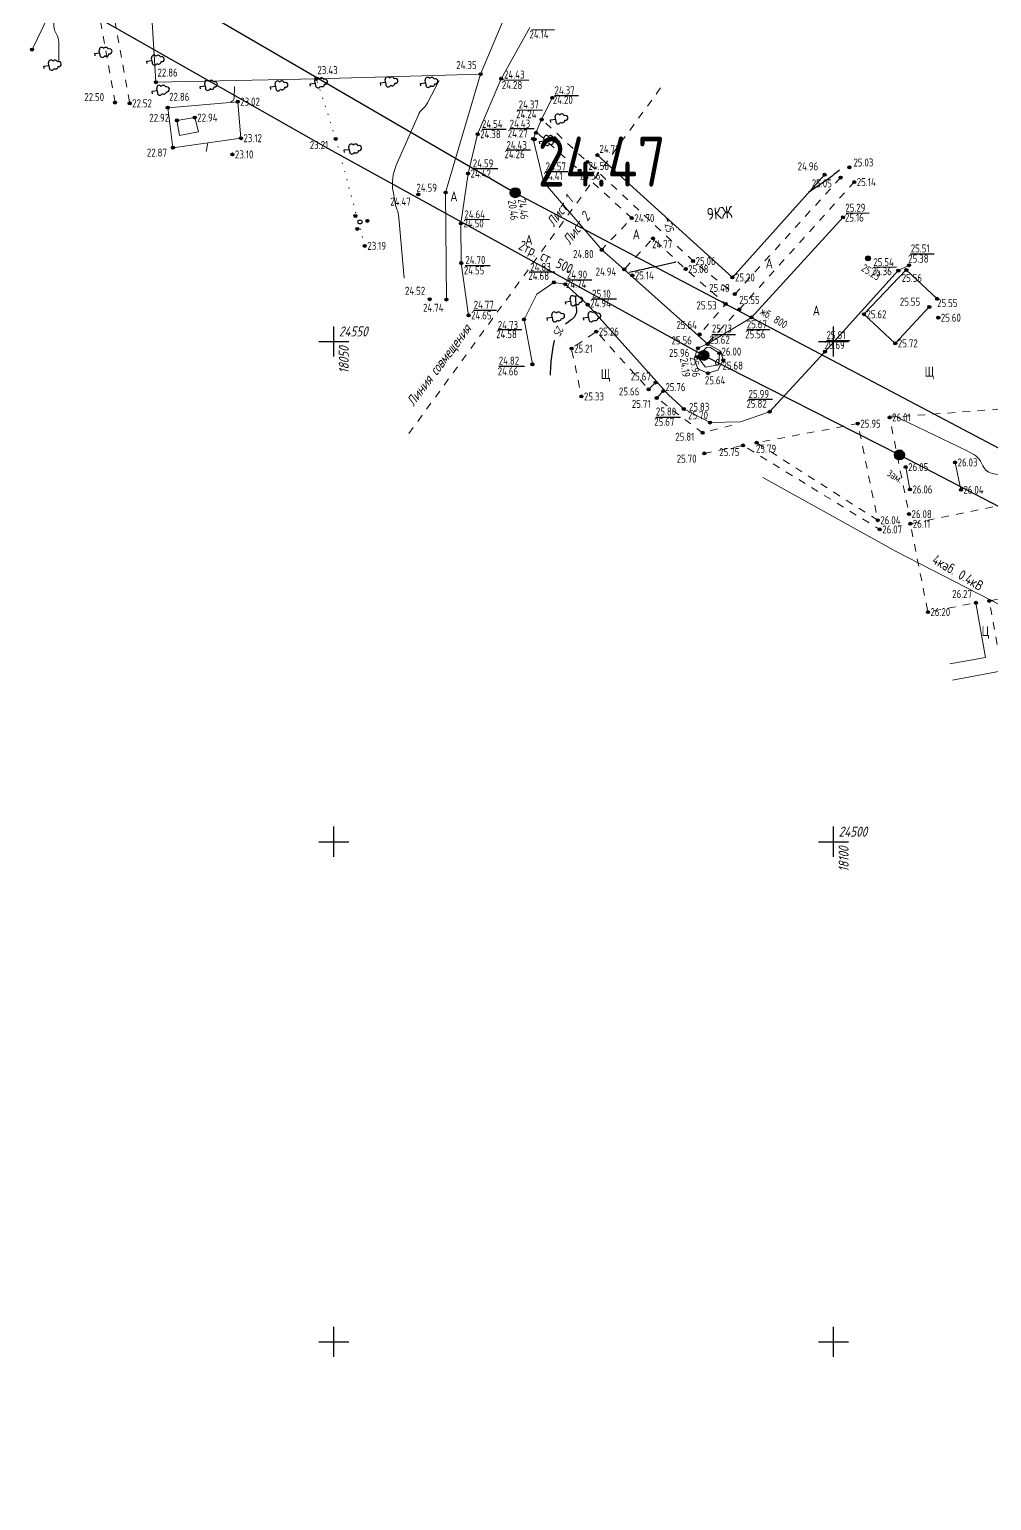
# Model space of a CAD drawing. Header units: metres. Extents: x 2491 to 4153, y 1142 to 2058.
# Drawn here: x 2611.6 to 2707.8, y 1440.4 to 1587.5 of the extents above; entities that cross this region are included whole.
import ezdxf
from ezdxf.enums import TextEntityAlignment as Align

# ---------------------------------------------------------------- set-up
doc = ezdxf.new("R2010")
doc.units = ezdxf.units.M
doc.linetypes.add('g5_01_5x1_5', pattern=[1.5, 0.75, -0.75])
doc.linetypes.add('g5_366', pattern=[0.85, 0.1, -0.75])
for name, color, linetype, transparency in [('02_Сетка', 7, 'Continuous', 0.6), ('03_Здания и строения', 7, 'Continuous', 0.6), ('06_Инженерно-технические сооружения', 7, 'Continuous', 0.6), ('10_Границы покрытий и угодий', 7, 'Continuous', 0.6), ('12_Рельеф', 7, 'Continuous', 0.6), ('13_Растительность', 7, 'Continuous', 0.6), ('14_Ограждения', 7, 'Continuous', 0.6), ('19_Горизонтали', 7, 'Continuous', 0.6), ('30_Канализация', 7, 'Continuous', 0.6), ('32_Теплосеть', 7, 'Continuous', 0.6), ('33_Газопровод', 7, 'Continuous', 0.6), ('37_Кабель низкого напряжения', 7, 'Continuous', 0.6), ('44_Крышки колодцев', 7, 'Continuous', 0.6), ('45_Номера колодцев', 7, 'Continuous', 0.6), ('61_Отметки высоты поверхности', 7, 'Continuous', 0.6)]:
    doc.layers.add(name, color=color, linetype=linetype, transparency=transparency)
doc.layers.add('rastr', color=7, linetype='Continuous')
doc.layers.add('Сетка', color=7, linetype='Continuous')
doc.styles.add('LIKE11', font='GOST_0.TTF')
doc.styles.add('LIKE14', font='GOST_0.TTF')
doc.styles.add('LIKE17', font='GOST_0.TTF')
doc.styles.add('LIKE32', font='GOST_0.TTF')
doc.styles.add('LIKE36', font='GOST_0.TTF')
doc.styles.add('Line_GUGK', font='GOST_0.TTF')
doc.styles.get("Standard").update_dxf_attribs({"font": 'GOST_0.TTF'})
doc.linetypes.add('g5_085a', pattern='A,0.001,[19,GUGK_2005.shx,S=1,R=180,X=0,Y=0],0.5,[18,GUGK_2005.shx,S=6,R=180,X=0,Y=0],0.5', length=1.001)
doc.linetypes.add('g5_119_3', pattern='A,4,-1,[31,GUGK_2005.shx,S=0.1,R=0,X=0,Y=0],4,[31,GUGK_2005.shx,S=0.1,R=180,X=0,Y=0],-1', length=10)
doc.linetypes.add('g5_121_g', pattern='A,4,-0.4,["Г",Line_GUGK,S=1,R=0,X=0,Y=-0.5],-1.2,12', length=17.6)
doc.linetypes.add('g5_122_kl', pattern='A,1,-1,1.5,-0.4,["Кл",Line_GUGK,S=1,R=0,X=0,Y=-0.5],-2.4,1.5,-1,4,-1,4,-1,3', length=21.8)
doc.linetypes.add('g5_122_t', pattern='A,1,-1,1.5,-0.4,["Т",Line_GUGK,S=1,R=0,X=0,Y=-0.5],-1.5,1.5,-1,4,-1,4,-1,3', length=20.9)
doc.linetypes.add('g5_474_1a', pattern='A,1,-0.25,[28,GUGK_2005.shx,S=1,R=0,X=0,Y=0],-0.25,1', length=2.5)
doc.linetypes.add('g5_474_2a', pattern='A,1,-0.25,[27,GUGK_2005.shx,S=1,R=0,X=0,Y=0],-0.25,1', length=2.5)

# ---------------------------------------------------------------- blocks, each defined once
blk = doc.blocks.new('g5_388_1')
at = {"color": 0}
blk.add_lwpolyline([(0, 0.5), (0.26, 0.5, 0.798042), (0.36, 0.97, 0.636328), (0.23, 1.41, 0.533064), (0, 1.75, 0.533064), (-0.23, 1.41, 0.636328), (-0.36, 0.97, 0.798042), (-0.26, 0.5)], format="xyb", dxfattribs=at)
for points in [[(0, 0.5), (-0.26, 0.5)], [(0.25, 0), (0, 0), (0, 0.5)]]:
    blk.add_lwpolyline(points, dxfattribs=at)
blk = doc.blocks.new('g5_117t')
h = blk.add_hatch(color=255)
h.paths.add_polyline_path([(-0.04, -0.04), (-0.46, -0.04, 0.367426), (-0.04, -0.46)])
h.paths.add_polyline_path([(0.04, -0.46, 0.367426), (0.46, -0.04), (0.04, -0.04)])
h.paths.add_polyline_path([(0.46, 0.04, 0.921954), (-0.46, 0.04)])
at = {"color": 0}
for points in [[(-0.5, 0), (0.5, 0)], [(0, -0.5), (0, 0)]]:
    blk.add_lwpolyline(points, dxfattribs=at)
blk.add_circle((0, 0), 0.5, dxfattribs=at)
blk = doc.blocks.new('g5_122_7')
h = blk.add_hatch(color=0)
edge = h.paths.add_edge_path()
edge.add_arc((0, 0), 0.25, 0, 360)
at = {"color": 0}
blk.add_circle((0, 0), 0.25, dxfattribs=at)
blk = doc.blocks.new('g5_395_1')
h = blk.add_hatch(color=0)
h.paths.add_polyline_path([(-0.15, 0.75, 1), (0.15, 0.75, 1)])
h.paths.add_polyline_path([(-0.5, -0.37, 1), (-0.8, -0.37, 1)])
h.paths.add_polyline_path([(0.8, -0.37, 1), (0.5, -0.37, 1)])
at = {"color": 0}
for centre, radius in [((0, 0), 0.2), ((0, 0.75), 0.15), ((-0.65, -0.37), 0.15), ((0.65, -0.37), 0.15)]:
    blk.add_circle(centre, radius, dxfattribs=at)
blk = doc.blocks.new('g5_012')
at = {"color": 92}
for points in [[(0, -1.5), (0, 1.5)], [(-1.5, 0), (1.5, 0)]]:
    blk.add_lwpolyline(points, dxfattribs=at)
blk = doc.blocks.new('g5_330')
blk.add_hatch(color=0).paths.add_polyline_path([(0.15, 0, 1), (-0.15, 0, 1)])
at = {"color": 0}
blk.add_circle((0, 0), 0.15, dxfattribs=at)
blk = doc.blocks.new('g5_117kl')
h = blk.add_hatch(color=255)
h.paths.add_polyline_path([(0.42, 0.2, 0.633652), (-0.42, 0.2)])
h.paths.add_polyline_path([(-0.45, 0.12, 0.067116), (-0.46, 0, 0.067116), (-0.45, -0.12), (0.45, -0.12, 0.067116), (0.46, 0, 0.067116), (0.45, 0.12)])
h.paths.add_polyline_path([(-0.42, -0.2, 0.633652), (0.42, -0.2)])
at = {"color": 0}
for p, q in [((-0.47, 0.16), (0.47, 0.16)), ((-0.47, -0.16), (0.47, -0.16))]:
    blk.add_line(p, q, dxfattribs=at)
blk.add_circle((0, 0), 0.5, dxfattribs=at)

msp = doc.modelspace()

# ---------------------------------------------------------------- linework, layer by layer
at = {"layer": '03_Здания и строения', "color": 7, "linetype": 'Continuous', "lineweight": 20, "flags": 128}
for points in [[(2626.33, 1578.36), (2626.6, 1576.86), (2628.51, 1577.2), (2628.12, 1578.64), (2626.33, 1578.36)], [(2691.12, 1572.93), (2681.91, 1562.66), (2668.4, 1574.89)]]:
    msp.add_lwpolyline(points, dxfattribs=at)
at = {"layer": '06_Инженерно-технические сооружения', "color": 7, "linetype": 'Continuous', "lineweight": 20, "flags": 128}
for points in [[(2679.32, 1555.67), (2679.66, 1555.69), (2680.6, 1555.09), (2680.53, 1553.91), (2679.22, 1553.69), (2678.4, 1554.72), (2679.32, 1555.67)], [(2704.18, 1544.17), (2704.76, 1541.43)], [(2699.24, 1543.7), (2699.66, 1541.47)], [(2706.26, 1530.14), (2707.23, 1524.67), (2703.66, 1524.04)]]:
    msp.add_lwpolyline(points, dxfattribs=at)
at = {"layer": '10_Границы покрытий и угодий', "color": 7, "linetype": 'Continuous', "lineweight": 20, "flags": 128}
for points in [[(2611.85, 1585.44), (2614.58, 1591.1), (2617.12, 1596.49), (2618.14, 1598.7), (2620.07, 1602.32), (2623.19, 1605.67), (2623.94, 1606.13)], [(2661.65, 1587.66), (2658.78, 1582.53), (2656.42, 1576.98), (2655.46, 1573.05), (2654.75, 1568.06), (2654.77, 1564.1), (2655.51, 1558.87)], [(2663.88, 1580.62), (2662.82, 1578.44), (2662.24, 1577.12), (2661.97, 1576.51), (2663.02, 1572.22), (2668.84, 1565.42), (2671.08, 1563.46), (2679.42, 1556.01), (2683.81, 1558.66), (2692.98, 1568.67)], [(2661.89, 1553.98), (2661.07, 1558.46), (2662.35, 1561), (2664.04, 1562.17), (2665.18, 1561.98), (2667.42, 1559.94), (2675.51, 1550.94), (2677.04, 1549.51), (2679.67, 1548.16), (2682.71, 1548.22), (2685.63, 1549.23), (2691.16, 1555.24), (2698.5, 1563.34), (2699.57, 1563.88)], [(2679.42, 1556.01), (2680.76, 1555.29), (2680.98, 1554.39), (2680.46, 1553.39), (2679.45, 1553.09), (2678.45, 1553.53), (2678.07, 1554.56), (2678.45, 1555.59), (2679.42, 1556.01)], [(2703.91, 1522.39), (2709.06, 1523.38), (2728.26, 1527.02), (2728.18, 1528.56)]]:
    msp.add_lwpolyline(points, dxfattribs=at)
at = {"layer": '10_Границы покрытий и угодий', "color": 7, "linetype": 'g5_01_5x1_5', "lineweight": 20, "flags": 128}
for points in [[(2618.24, 1598.66), (2621.61, 1580.07)], [(2620.15, 1580.14), (2617.26, 1596.4)], [(2692.72, 1572.64), (2682.14, 1560.99), (2677.97, 1564.3), (2667.4, 1574.2), (2662.95, 1578.35)], [(2662.38, 1577.12), (2666.63, 1573.34), (2671.84, 1568.59), (2668.94, 1565.56)], [(2679.48, 1556.17), (2682.59, 1559.46), (2694.09, 1572.19)], [(2671.16, 1563.57), (2673.96, 1566.56), (2677.23, 1563.5), (2681.23, 1560), (2678.62, 1556.97)], [(2674.22, 1552.15), (2673.52, 1551.47), (2668.29, 1557.25), (2665.81, 1555.55), (2666.8, 1550.76)], [(2674.99, 1551.3), (2674.33, 1550.61), (2678.92, 1547.13), (2682.5, 1548.06)], [(2715.62, 1547.57), (2711.63, 1549.71), (2697.63, 1548.67), (2699.57, 1539)], [(2696.45, 1538.39), (2684.33, 1546.13), (2694.45, 1548.05), (2696.45, 1538.39)], [(2679.09, 1545.07), (2682.97, 1545.87), (2696.64, 1537.47)], [(2728.18, 1528.56), (2720.57, 1527.19), (2717.14, 1526.58), (2708.56, 1524.95), (2707.61, 1530.33), (2715.25, 1531.91), (2716.29, 1532.25), (2720.59, 1535.25), (2726.13, 1536.82), (2725.44, 1539.66), (2720.3, 1538.26), (2717.03, 1541.6), (2713.68, 1540.9), (2699.7, 1538.04), (2701.46, 1529.21), (2706.26, 1530.14)]]:
    msp.add_lwpolyline(points, dxfattribs=at)
at = {"layer": '10_Границы покрытий и угодий', "color": 7, "linetype": 'g5_366', "lineweight": 20, "flags": 128}
msp.add_lwpolyline([(2645.13, 1565.82), (2642.23, 1576.51), (2640.29, 1582.51)], dxfattribs=at)
at = {"layer": '12_Рельеф', "color": 7, "linetype": 'g5_085a', "lineweight": 20, "flags": 128}
msp.add_lwpolyline([(2656.71, 1582.98), (2653.21, 1571.15), (2653.29, 1560.45)], dxfattribs=at)
at = {"layer": '14_Ограждения', "color": 7, "linetype": 'g5_474_1a', "lineweight": 20, "flags": 128}
for points in [[(2623.39, 1595.84), (2624.23, 1582.17), (2640.29, 1582.51), (2656.71, 1582.98), (2659.35, 1589.2)], [(2653.29, 1560.45), (2653.21, 1571.15), (2656.71, 1582.98)], [(2702.38, 1560.53), (2699.3, 1563.41), (2695.06, 1558.98), (2698.2, 1556.07), (2701.6, 1559.71)]]:
    msp.add_lwpolyline(points, dxfattribs=at)
at = {"layer": '14_Ограждения', "color": 7, "linetype": 'g5_474_2a', "lineweight": 20, "flags": 128}
msp.add_lwpolyline([(2625.94, 1575.63), (2625.41, 1579.63), (2632.42, 1580.23), (2632.74, 1576.58), (2625.94, 1575.63)], dxfattribs=at)
at = {"layer": '19_Горизонтали', "color": 32, "linetype": 'Continuous', "lineweight": 20, "flags": 128}
for points, elevation in [([(2616.26, 1594.68), (2615.89, 1593.82, -0.003689), (2615.13, 1592.09), (2615, 1591.82, 0.003145), (2614.31, 1590.27), (2614.31, 1590.27, 0.113168), (2614, 1588.63), (2614.03, 1587.8, 0.132531), (2614.29, 1586.98), (2614.29, 1586.98, -0.141295), (2614.52, 1586.17), (2614.53, 1584.17)], 22), ([(2631.69, 1580.17), (2631.87, 1580.28, 0.255353), (2632.06, 1580.59), (2632.1, 1581.74)], 23), ([(2652.56, 1582.34), (2651.41, 1580.1, -0.10305), (2650.94, 1579.52), (2650.94, 1579.52, 0.118204), (2650.5, 1578.93), (2648.28, 1573.88, 0.147526), (2647.96, 1571.25), (2648.12, 1570.32, 0.047808), (2648.35, 1569.48), (2648.35, 1569.48, -0.069041), (2648.54, 1568.63), (2649.08, 1562.58)], 24), ([(2713.28, 1542.71), (2712.86, 1542.55, -0.12668), (2711.99, 1542.46), (2708.05, 1543.02, -0.25528), (2706.96, 1543.83), (2706.83, 1544.1, 0.130481), (2706.24, 1544.83), (2706.24, 1544.83, 0.04324), (2705.4, 1545.32), (2698.72, 1548.54, -0.017189), (2698.48, 1548.66), (2698.43, 1548.69, 0.031592), (2698.3, 1548.76), (2698.3, 1548.76, 0.069056), (2698.16, 1548.8), (2697.86, 1548.83)], 26)]:
    msp.add_lwpolyline(points, format="xyb", dxfattribs=dict(at, elevation=elevation))
at = {"layer": '19_Горизонтали', "color": 32, "linetype": 'Continuous', "lineweight": 20, "elevation": 23, "flags": 128}
msp.add_lwpolyline([(2629.27, 1575.25), (2629.43, 1576.12)], dxfattribs=at)
at = {"layer": '19_Горизонтали', "color": 32, "linetype": 'Continuous', "lineweight": 30, "elevation": 25, "flags": 128}
for points in [[(2692.61, 1573.37), (2692.24, 1573.08, -0.016971), (2691.5, 1572.53), (2689.53, 1571.16)], [(2671.58, 1563.19), (2672.41, 1563.37, 0.002376), (2674.06, 1563.73), (2675.99, 1564.16, 0.038472), (2676.27, 1564.25, 0.038472)], [(2665.2, 1558.01), (2665.79, 1558.44, 0.103), (2666.22, 1558.9), (2666.22, 1558.9, 0.176923), (2666.33, 1559.5), (2666.3, 1559.67, -0.045669), (2666.25, 1560.43), (2666.25, 1560.81)], [(2663.72, 1552.88), (2663.75, 1553.82, -0.041878), (2663.98, 1555.68), (2664.12, 1556.36, -0.001248), (2664.13, 1556.37, -0.001248)]]:
    msp.add_lwpolyline(points, format="xyb", dxfattribs=at)
for points in [[(2675.47, 1568.23), (2675.39, 1568.56)], [(2668, 1559.28), (2668.11, 1559.18)]]:
    msp.add_lwpolyline(points, dxfattribs=at)
msp.add_lwpolyline([(2677, 1564.92), (2677, 1564.92)], close=True, dxfattribs=at)
at = {"layer": '19_Горизонтали', "color": 32, "linetype": 'Continuous', "lineweight": 20, "elevation": 26, "flags": 128}
msp.add_lwpolyline([(2680.26, 1554.24, 0.224902), (2680.24, 1554), (2680.24, 1553.98, 0.335322), (2680.4, 1553.88), (2680.4, 1553.88, 0.376193), (2680.53, 1554.01), (2680.55, 1554.39, 0.786118), (2680.39, 1554.45)], format="xyb", close=True, dxfattribs=at)
at = {"layer": '30_Канализация', "color": 42, "linetype": 'g5_122_kl', "lineweight": 30, "flags": 128}
msp.add_lwpolyline([(2573.21, 1770.45), (2565.79, 1625.95), (2660.18, 1571.13), (2816.62, 1488.59), (2949.95, 1381.6), (3024.48, 1321.01), (3045.27, 1304.23), (3096.52, 1320.25), (3183.38, 1424.58), (3235.91, 1417.46), (3257.9, 1413.34), (3277.77, 1408.37)], dxfattribs=at)
at = {"layer": '32_Теплосеть', "color": 5, "linetype": 'g5_122_t', "lineweight": 30, "flags": 128}
msp.add_lwpolyline([(2583.61, 1611.67), (2584.78, 1608.15), (2603.84, 1596.92), (2641.48, 1575.56), (2679.04, 1554.87), (2698.61, 1544.92), (2742.66, 1522.05), (2769.97, 1507.97), (2785.9, 1499.18), (2797.52, 1494), (2800.1, 1497.56)], dxfattribs=at)
at = {"layer": '33_Газопровод', "color": 132, "linetype": 'g5_121_g', "lineweight": 30, "flags": 128}
msp.add_lwpolyline([(2681.91, 1562.66), (2691.12, 1572.93)], dxfattribs=at)
at = {"layer": '37_Кабель низкого напряжения', "color": 1, "linetype": 'g5_119_3', "lineweight": 20, "flags": 128}
msp.add_lwpolyline([(2745.45, 1506.47), (2741.48, 1511.6), (2720.66, 1523.76), (2698.29, 1535.28), (2684.94, 1542.66)], dxfattribs=at)
at = {"layer": '61_Отметки высоты поверхности', "flags": 128}
for points in [[(2661.85, 1587.43), (2664.11, 1587.42)], [(2659.05, 1582.4), (2661.54, 1582.38)], [(2660.38, 1579.39), (2662.89, 1579.41)], [(2664.11, 1580.86), (2666.5, 1580.86)], [(2656.88, 1577.48), (2659.27, 1577.48)], [(2659.64, 1577.55), (2662.08, 1577.54)], [(2659.27, 1575.4), (2661.71, 1575.4)], [(2655.91, 1573.54), (2658.44, 1573.54)], [(2663.21, 1573.24), (2665.44, 1573.24)], [(2655.14, 1568.47), (2657.62, 1568.46)], [(2693.27, 1569.09), (2695.58, 1569.11)], [(2699.73, 1565.01), (2702.1, 1565.01)], [(2655.18, 1563.85), (2657.66, 1563.86)], [(2696.05, 1563.7), (2698.32, 1563.71)], [(2661.6, 1563.23), (2664.15, 1563.21)], [(2665.41, 1562.42), (2667.83, 1562.41)], [(2667.85, 1560.52), (2670.3, 1560.53)], [(2656, 1559.4), (2658.32, 1559.38)], [(2658.46, 1557.46), (2660.84, 1557.45)], [(2683.34, 1557.47), (2685.66, 1557.47)], [(2679.83, 1556.96), (2682.21, 1556.97)], [(2691.32, 1556.35), (2693.64, 1556.36)], [(2658.53, 1553.79), (2661.12, 1553.79)], [(2683.52, 1550.49), (2685.91, 1550.49)], [(2674.25, 1548.71), (2676.72, 1548.71)]]:
    msp.add_lwpolyline(points, dxfattribs=at)
at = {"layer": 'rastr', "color": 5, "linetype": 'g5_01_5x1_5', "lineweight": 20, "flags": 128}
msp.add_lwpolyline([(2649.54, 1547.06), (2674.92, 1581.87)], dxfattribs=at)

# ---------------------------------------------------------------- block references
at = {"layer": '02_Сетка', "color": 92, "linetype": 'Continuous', "lineweight": 15, "ltscale": 0.5}
for p in [(2642.03, 1556.26), (2692.03, 1556.26), (2642.03, 1506.26), (2692.03, 1506.26), (2642.03, 1456.26), (2692.03, 1456.26)]:
    msp.add_blockref('g5_012', p, dxfattribs=at)
at = {"layer": '13_Растительность', "color": 92, "linetype": 'Continuous', "lineweight": 20, "rotation": 277.5631784342272}
for name, p in [('g5_388_1', (2618.11, 1585.06, 22.34)), ('g5_388_1', (2613.03, 1583.79, 21.86)), ('g5_388_1', (2623.33, 1584.28, 22.5)), ('g5_388_1', (2628.65, 1581.76, 22.85)), ('g5_388_1', (2635.7, 1581.71, 23.16)), ('g5_388_1', (2639.68, 1582.02, 23.33)), ('g5_388_1', (2646.71, 1582.11, 23.61)), ('g5_388_1', (2650.71, 1582.06, 23.84)), ('g5_388_1', (2623.85, 1581.27, 22.64)), ('g5_388_1', (2663.71, 1578.41, 24.36)), ('g5_388_1', (2662.59, 1576.25, 24.39)), ('g5_388_1', (2643.08, 1575.4, 23.21)), ('g5_395_1', (2644.65, 1568.21, 23.27)), ('g5_388_1', (2665.2, 1560.23, 24.91)), ('g5_388_1', (2663.37, 1558.61, 24.86)), ('g5_388_1', (2667.01, 1558.63, 25.05))]:
    msp.add_blockref(name, p, dxfattribs=at)
at = {"layer": '44_Крышки колодцев', "color": 7, "linetype": 'Continuous', "lineweight": 20}
for name, p, rotation in [('g5_117kl', (2660.18, 1571.13, 24.46), 326.3099380122847), ('g5_122_7', (2695.47, 1564.57, 25.23), 327.2608096277772), ('g5_117t', (2679.04, 1554.87, 25.95), 277.5631784342272), ('g5_117t', (2698.61, 1544.92), 327.2608096277772)]:
    msp.add_blockref(name, p, dxfattribs=dict(at, rotation=rotation))
at = {"layer": '61_Отметки высоты поверхности', "color": 7, "linetype": 'Continuous', "lineweight": 20}
for p in [(2611.85, 1585.44, 21.74), (2640.29, 1582.51, 23.43), (2656.71, 1582.98, 24.35), (2658.78, 1582.53, 24.28), (2624.23, 1582.17, 22.86), (2620.15, 1580.14, 22.5), (2621.61, 1580.07, 22.52), (2625.41, 1579.63, 22.86), (2632.42, 1580.23, 23.02), (2663.88, 1580.62, 24.2), (2626.33, 1578.36, 22.92), (2628.12, 1578.64, 22.94), (2662.82, 1578.44, 24.23), (2632.74, 1576.58, 23.12), (2642.23, 1576.51, 23.21), (2656.42, 1576.98, 24.38), (2661.97, 1576.51, 24.26), (2662.12, 1576.48, 24.43), (2662.24, 1577.12, 24.27), (2625.94, 1575.63, 22.87), (2631.89, 1574.96, 23.1), (2668.4, 1574.89, 24.78), (2667.4, 1574.2, 24.56), (2693.6, 1573.67, 25.03), (2655.46, 1573.05, 24.43), (2663.02, 1572.22, 24.41), (2666.63, 1573.34, 24.56), (2691.12, 1572.93, 24.96), (2692.72, 1572.64, 25.05), (2694.09, 1572.19, 25.14), (2650.47, 1570.96, 24.47), (2653.21, 1571.15, 24.59), (2654.75, 1568.06, 24.5), (2671.84, 1568.59, 24.7), (2692.98, 1568.67, 25.16), (2673.96, 1566.56, 24.77), (2645.13, 1565.82, 23.19), (2668.84, 1565.42, 24.8), (2654.77, 1564.1, 24.55), (2671.08, 1563.46, 24.94), (2677.23, 1563.5, 25.07), (2677.97, 1564.3, 25.06), (2698.5, 1563.34, 25.36), (2699.3, 1563.41, 25.57), (2699.57, 1563.88, 25.38), (2664.04, 1562.17, 24.68), (2665.18, 1561.98, 24.74), (2671.89, 1562.86, 25.14), (2681.91, 1562.66, 25.2), (2651.63, 1560.48, 24.52), (2653.29, 1560.45, 24.73), (2682.14, 1560.99, 25.48), (2702.38, 1560.53, 25.55), (2655.51, 1558.87, 24.65), (2667.42, 1559.94, 24.94), (2681.23, 1560, 25.53), (2682.59, 1559.46, 25.55), (2695.06, 1558.98, 25.61), (2701.6, 1559.71, 25.55), (2661.07, 1558.46, 24.58), (2668.29, 1557.25, 25.26), (2683.81, 1558.66, 25.56), (2702.5, 1558.64, 25.6), (2678.62, 1556.97, 25.64), (2679.42, 1556.01, 25.62), (2698.2, 1556.07, 25.72), (2665.81, 1555.55, 25.21), (2678.4, 1554.72, 25.96), (2678.45, 1555.59, 25.56), (2680.6, 1555.09, 26), (2680.98, 1554.39, 25.68), (2691.16, 1555.24, 25.69), (2661.89, 1553.98, 24.66), (2679.45, 1553.09, 25.64), (2673.52, 1551.47, 25.66), (2674.22, 1552.15, 25.67), (2666.8, 1550.76, 25.33), (2674.33, 1550.61, 25.71), (2674.99, 1551.3, 25.76), (2677.04, 1549.51, 25.67), (2685.63, 1549.23, 25.82), (2697.63, 1548.67, 26.01), (2678.92, 1547.13, 25.81), (2679.67, 1548.16, 25.7), (2694.45, 1548.05, 25.95), (2682.97, 1545.87, 25.75), (2684.33, 1546.13, 25.79), (2679.09, 1545.07, 25.7), (2704.18, 1544.17, 26.03), (2699.24, 1543.7, 26.05), (2699.66, 1541.47, 26.06), (2704.76, 1541.43, 26.04), (2696.45, 1538.39, 26.04), (2699.57, 1539, 26.08), (2696.64, 1537.47, 26.07), (2699.7, 1538.04, 26.11), (2706.26, 1530.14, 26.27), (2707.61, 1530.33, 26.23), (2701.46, 1529.21, 26.2)]:
    msp.add_blockref('g5_330', p, dxfattribs=at)

# ---------------------------------------------------------------- texts
at = {"color": 6, "linetype": 'ByBlock', "lineweight": 60, "insert": (2662.42, 1576.74), "char_height": 5, "attachment_point": 1}
msp.add_mtext_dynamic_manual_height_columns('24.47', width=3.0861, gutter_width=12.5, heights=[0], dxfattribs=at)
at = {"layer": '03_Здания и строения', "color": 7, "linetype": 'Continuous', "lineweight": 15, "style": 'LIKE14'}
msp.add_text('9КЖ', height=1.2, rotation=5, dxfattribs=at).set_placement((2679.4, 1568.39))
at = {"layer": '10_Границы покрытий и угодий', "color": 7, "linetype": 'Continuous', "lineweight": 15, "style": 'LIKE11'}
for s, p in [('А', (2653.68, 1570.26)), ('А', (2661.19, 1565.92)), ('А', (2671.93, 1566.48)), ('А', (2685.23, 1563.57)), ('А', (2689.94, 1558.85)), ('Щ', (2668.74, 1552.5)), ('Щ', (2701.13, 1552.74)), ('Ц', (2706.84, 1526.81))]:
    msp.add_text(s, height=1, dxfattribs=at).set_placement(p)
at = {"layer": '19_Горизонтали', "color": 32, "linetype": 'Continuous', "lineweight": 15, "style": 'LIKE36'}
for rotation, p in [(282.7377, (2675.11, 1567.99)), (239.109, (2664.4, 1557.89))]:
    msp.add_text('25', height=0.8, rotation=rotation, dxfattribs=at).set_placement(p)
at = {"layer": '30_Канализация', "color": 42, "linetype": 'Continuous', "lineweight": 20, "style": 'LIKE11'}
msp.add_text('жб. 800', height=0.8, rotation=329.138, dxfattribs=at).set_placement((2684.6, 1559.02, 12.16))
at = {"layer": '32_Теплосеть', "color": 5, "linetype": 'Continuous', "lineweight": 15, "style": 'LIKE32'}
msp.add_text('2тр. ст. 500', height=1, rotation=334.2139, dxfattribs=at).set_placement((2660.41, 1565.52))
at = {"layer": '37_Кабель низкого напряжения', "color": 1, "linetype": 'Continuous', "lineweight": 20, "style": 'LIKE32'}
msp.add_text('4каб. 0.4кВ', height=1, rotation=329.3717, dxfattribs=at).set_placement((2701.8, 1534.16))
at = {"layer": '45_Номера колодцев', "color": 7, "linetype": 'Continuous', "lineweight": 15, "ltscale": 0.5, "style": 'LIKE17'}
for s, rotation, p in [('20.46', 277.5632, (2659.45, 1570.34)), ('24.46', 277.5632, (2660.45, 1570.47)), ('25.23', 327.2608, (2694.71, 1563.39)), ('24.19', 277.5632, (2676.66, 1554.55)), ('25.96', 277.5632, (2677.65, 1554.68)), ('зам.', 327.2608, (2697.31, 1542.9))]:
    msp.add_text(s, height=0.8, rotation=rotation, dxfattribs=at).set_placement(p)
at = {"layer": '61_Отметки высоты поверхности', "color": 7, "linetype": 'Continuous', "lineweight": 15, "ltscale": 0.5, "style": 'LIKE17'}
for s, p in [('24.14', (2661.6, 1586.55)), ('24.35', (2654.28, 1583.49)), ('22.86', (2624.39, 1582.74)), ('23.43', (2640.39, 1582.98)), ('24.43', (2659.06, 1582.54)), ('22.50', (2617.07, 1580.29)), ('22.86', (2625.56, 1580.32)), ('24.28', (2658.84, 1581.5)), ('24.37', (2664.11, 1580.97)), ('22.52', (2621.86, 1579.67)), ('23.02', (2632.67, 1579.83)), ('24.37', (2660.52, 1579.55)), ('24.20', (2663.94, 1580)), ('22.92', (2623.57, 1578.22)), ('22.94', (2628.37, 1578.24)), ('24.54', (2656.85, 1577.61)), ('24.43', (2659.62, 1577.63)), ('24.24', (2660.27, 1578.58)), ('23.12', (2632.99, 1576.18)), ('24.38', (2656.67, 1576.58)), ('24.27', (2659.42, 1576.65)), ('22.87', (2623.33, 1574.74)), ('23.10', (2632.14, 1574.56)), ('23.21', (2639.63, 1575.5)), ('24.26', (2659.1, 1574.58)), ('24.43', (2659.29, 1575.49)), ('24.78', (2668.6, 1575.11)), ('24.59', (2655.93, 1573.66)), ('24.57', (2663.22, 1573.36)), ('24.56', (2667.51, 1573.41)), ('24.96', (2688.43, 1573.37)), ('25.03', (2694.01, 1573.75)), ('24.42', (2655.71, 1572.65)), ('24.41', (2663.01, 1572.4)), ('24.56', (2666.65, 1572.44)), ('25.05', (2689.84, 1571.66)), ('25.14', (2694.34, 1571.79)), ('24.47', (2647.68, 1569.85)), ('24.59', (2650.29, 1571.23)), ('24.64', (2655.09, 1568.57)), ('25.29', (2693.2, 1569.23)), ('24.50', (2655, 1567.66)), ('24.70', (2672.09, 1568.19)), ('25.16', (2693.16, 1568.24)), ('23.19', (2645.38, 1565.42)), ('24.77', (2673.87, 1565.58)), ('24.70', (2655.19, 1564.01)), ('24.80', (2665.97, 1564.6)), ('25.06', (2678.22, 1563.9)), ('25.38', (2699.49, 1564.14)), ('25.51', (2699.74, 1565.16)), ('24.55', (2655.03, 1562.97)), ('24.83', (2661.68, 1563.3)), ('24.90', (2665.34, 1562.55)), ('24.94', (2668.22, 1562.84)), ('25.14', (2672.14, 1562.46)), ('25.08', (2677.48, 1563.1)), ('25.36', (2695.83, 1562.88)), ('25.54', (2696, 1563.79)), ('24.68', (2661.49, 1562.42)), ('24.74', (2665.25, 1561.59)), ('25.48', (2679.57, 1561.22)), ('25.20', (2682.16, 1562.26)), ('25.56', (2698.84, 1562.22)), ('24.52', (2649.15, 1560.93)), ('24.77', (2656.02, 1559.53)), ('24.94', (2667.68, 1559.68)), ('25.10', (2667.87, 1560.63)), ('25.55', (2682.59, 1560.01)), ('25.55', (2698.65, 1559.84)), ('25.55', (2702.38, 1559.7)), ('24.74', (2650.96, 1559.23)), ('24.65', (2655.76, 1558.47)), ('25.53', (2678.31, 1559.47)), ('25.62', (2695.31, 1558.58)), ('25.60', (2702.75, 1558.24)), ('24.58', (2658.27, 1556.59)), ('24.73', (2658.44, 1557.51)), ('25.26', (2668.54, 1556.85)), ('25.64', (2676.3, 1557.51)), ('25.73', (2679.85, 1557.15)), ('25.56', (2683.18, 1556.58)), ('25.67', (2683.34, 1557.58)), ('25.21', (2666.06, 1555.15)), ('25.56', (2675.81, 1555.97)), ('25.62', (2679.63, 1556.04)), ('25.69', (2691.11, 1555.5)), ('25.81', (2691.31, 1556.49)), ('25.72', (2698.45, 1555.67)), ('24.82', (2658.53, 1553.94)), ('25.96', (2675.56, 1554.72)), ('26.00', (2680.81, 1554.85)), ('24.66', (2658.42, 1552.87)), ('25.67', (2671.73, 1552.36)), ('25.68', (2680.91, 1553.45)), ('25.66', (2670.55, 1550.86)), ('25.76', (2675.2, 1551.3)), ('25.64', (2679.15, 1551.98)), ('25.33', (2667.05, 1550.36)), ('25.71', (2671.84, 1549.62)), ('25.83', (2677.56, 1549.33)), ('25.82', (2683.31, 1549.63)), ('25.99', (2683.52, 1550.61)), ('25.67', (2674.08, 1547.83)), ('25.80', (2674.25, 1548.86)), ('25.70', (2677.47, 1548.48)), ('26.01', (2697.88, 1548.27)), ('25.81', (2676.19, 1546.34)), ('25.95', (2694.7, 1547.65)), ('25.75', (2680.59, 1544.8)), ('25.79', (2684.26, 1545.14)), ('25.70', (2676.33, 1544.14)), ('26.03', (2704.43, 1543.77)), ('26.05', (2699.49, 1543.3)), ('26.06', (2699.91, 1541.07)), ('26.04', (2705.01, 1541.03)), ('26.04', (2696.7, 1537.99)), ('26.08', (2699.82, 1538.6)), ('26.11', (2699.95, 1537.64)), ('26.07', (2696.89, 1537.07)), ('26.27', (2703.89, 1530.62)), ('26.20', (2701.71, 1528.81))]:
    msp.add_text(s, height=0.8, dxfattribs=at).set_placement(p)
at = {"layer": 'rastr', "color": 5, "linetype": 'Continuous', "lineweight": 15, "oblique": 15}
for s, p in [('Лист 1', (2664.03, 1567.66, 25)), ('Лист 2', (2665.64, 1565.86, 25)), ('Линия совмещения', (2650.01, 1549.71))]:
    msp.add_text(s, height=1, rotation=53.1087, dxfattribs=at).set_placement(p)
at = {"layer": 'Сетка', "color": 3, "oblique": 15}
for s, p in [('24550', (2642.53, 1556.76)), ('24500', (2692.53, 1506.76))]:
    msp.add_text(s, height=1, dxfattribs=at).set_placement(p)
for s, p in [('18050', (2642.53, 1555.76)), ('18100', (2692.53, 1505.76))]:
    msp.add_text(s, height=1, rotation=90, dxfattribs=at).set_placement(p, align=Align.TOP_RIGHT)

doc.saveas('drawing.dxf')
